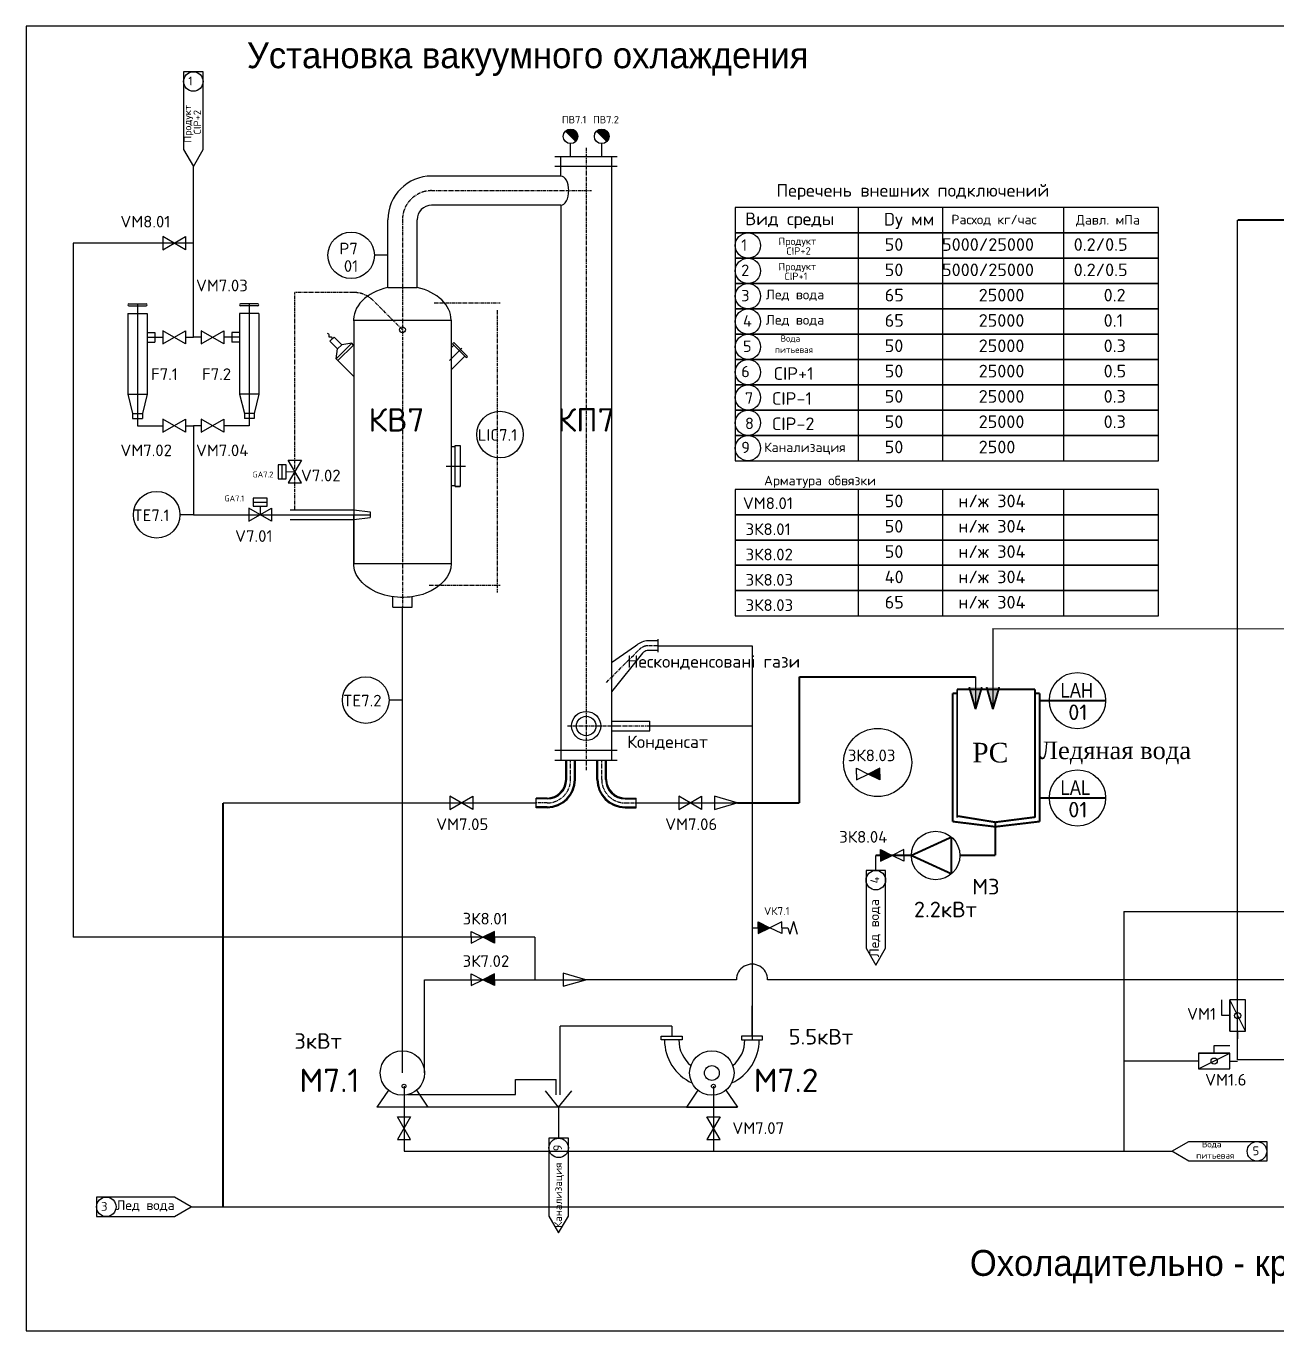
# Model space of a CAD drawing. Extents: x 23129 to 41521, y -8887 to -2186.
# Drawn here: x 23129 to 29552, y -8887 to -2186 of the extents above; entities that cross this region are included whole.
import ezdxf

# ---------------------------------------------------------------- set-up
doc = ezdxf.new("R2010")
doc.units = 0
doc.header["$LTSCALE"] = 15
doc.linetypes.add('CENTER', pattern=[2, 1.25, -0.25, 0.25, -0.25])
doc.linetypes.add('DASHED', pattern=[0.75, 0.5, -0.25])
doc.layers.get('0').update_dxf_attribs({"linetype": 'CONTINUOUS'})
for name, color, linetype in [('4Водопр вода', 100, 'CONTINUOUS'), ('6CIP', 1, 'CONTINUOUS'), ('Лед вода', 4, 'ByBlock'), ('Обладнання', 7, 'CONTINUOUS'), ('ОБОРУДОВАНИЕ', 7, 'CONTINUOUS'), ('оси', 1, 'CENTER')]:
    doc.layers.add(name, color=color, linetype=linetype)
for name, color, linetype, lineweight in [('CIP', 1, 'CONTINUOUS', 30), ('CIP +', 5, 'CONTINUOUS', 30), ('Продукт', 6, 'CONTINUOUS', 30)]:
    doc.layers.add(name, color=color, linetype=linetype, lineweight=lineweight)
doc.styles.get("Standard").update_dxf_attribs({"font": 'ROMANS.SHX'})
doc.styles.add('Схема', font='arial.ttf')

# ---------------------------------------------------------------- blocks, each defined once
blk = doc.blocks.new('Клапан бабочка ручной CC')
at = {"layer": 'ОБОРУДОВАНИЕ'}
for p, q in [((3, 1), (3, 2)), ((3, 2), (5, 2)), ((1, 0), (0, 0)), ((1, 1), (1, -1)), ((1, -1), (5, 1)), ((5, -1), (5, 1)), ((5, 0), (6, 0)), ((1, -1), (5, -1))]:
    blk.add_line(p, q, dxfattribs=at)
blk.add_lwpolyline([(1, 1), (5, 1), (5, 1), (1, 1)], close=True, dxfattribs=at)
blk.add_circle((3, 0), 0.4, dxfattribs=at)
at = {"layer": 'ОБОРУДОВАНИЕ', "style": 'Схема', "flags": 1}
for tag, p in [('ИНДЕКС_001', (-4.28, 3.78)), ('ХАРАКТЕРИСТИКА_001', (-0.83, -4.53))]:
    blk.add_attdef(tag, p, '', height=2.5, dxfattribs=at)

msp = doc.modelspace()

# ---------------------------------------------------------------- hatches: boundary and pattern name
at = {"linetype": 'Continuous'}
for points in [[(25962.5, -2752.5, -0.198912), (25951.5, -2779), (25898.5, -2726, -0.668179)], [(26122.5, -2752.5, -0.198912), (26111.5, -2779), (26058.5, -2726, -0.668179)]]:
    msp.add_hatch(color=256, dxfattribs=at).paths.add_polyline_path(points)
at = {"linetype": 'DASHED', "ltscale": 100000}
h = msp.add_hatch(color=5, dxfattribs=at)
h.paths.add_polyline_path([(28037.3, -5581), (28004.6, -5581), (28004.6, -5694.2)])
h.paths.add_polyline_path([(28004.6, -5694.2), (28004.6, -5581), (27971.9, -5581)])
h = msp.add_hatch(color=5, dxfattribs=at)
h.paths.add_polyline_path([(28126.5, -5581), (28093.8, -5581), (28093.8, -5694.2)])
h.paths.add_polyline_path([(28093.8, -5694.2), (28093.8, -5581), (28061.2, -5581)])
for points in [[(27513.2, -6057.4), (27513.2, -6027.4), (27513.2, -5997.4), (27453.2, -6027.4)], [(27516.1, -6475.7), (27516.1, -6445.7), (27516.1, -6415.7), (27576.1, -6445.7)], [(26889.1, -6787.2), (26889.1, -6817.2), (26889.1, -6847.2), (26949.1, -6817.2)], [(25535.1, -6896.1), (25535.1, -6866.1), (25535.1, -6836.1), (25475.1, -6866.1)], [(25535.1, -7113.6), (25535.1, -7083.6), (25535.1, -7053.6), (25475.1, -7083.6)]]:
    msp.add_hatch(color=256).paths.add_polyline_path(points)

# ---------------------------------------------------------------- linework, layer by layer
at = {"linetype": 'Continuous'}
for p, q in [((25951.5, -2779), (25898.5, -2726)), ((26111.5, -2779), (26058.5, -2726)), ((25925, -2822.2), (25925, -2790)), ((26085, -2822.2), (26085, -2790)), ((27393.2, -6027.4), (27393.2, -6027.4)), ((27513.2, -6027.4), (27513.2, -6027.4)), ((27516.1, -6445.7), (27516.1, -6445.7)), ((27636.1, -6445.7), (27636.1, -6445.7)), ((27009.1, -6757.2), (27009.1, -6757.2)), ((26856.8, -6817.2), (26889.1, -6817.2)), ((26889.1, -6817.2), (26889.1, -6817.2)), ((27009.1, -6817.2), (27009.1, -6817.2)), ((27009.1, -6817.2), (27041.3, -6817.2)), ((25415.1, -6866.1), (25415.1, -6866.1)), ((25535.1, -6866.1), (25535.1, -6866.1)), ((25415.1, -7083.6), (25415.1, -7083.6)), ((25535.1, -7083.6), (25535.1, -7083.6))]:
    msp.add_line(p, q, dxfattribs=at)
for p, q in [((25875, -2956.3), (25875, -2855.7)), ((25925, -2855.7), (25925, -2822.2)), ((26085, -2855.7), (26085, -2822.2)), ((27403.4, -3248.5), (27403.4, -3118.5)), ((27836.6, -3248.5), (27836.6, -3118.5)), ((28457.4, -3248.5), (28457.4, -3118.5)), ((28944.2, -3248.5), (28944.2, -3118.5)), ((23830.9, -3334.7), (23947.8, -3267.2)), ((23947.8, -3334.7), (23830.9, -3267.2)), ((23830.9, -3267.2), (23830.9, -3334.7)), ((23947.8, -3267.2), (23947.8, -3334.7)), ((27403.4, -3378.5), (27403.4, -3248.5)), ((27836.6, -3378.5), (27836.6, -3248.5)), ((28457.4, -3378.5), (28457.4, -3248.5)), ((28944.2, -3378.5), (28944.2, -3248.5)), ((24986.6, -3363.5), (24917.8, -3363.5)), ((27403.4, -3508.5), (27403.4, -3378.5)), ((27836.6, -3508.5), (27836.6, -3378.5)), ((28457.4, -3508.5), (28457.4, -3378.5)), ((28944.2, -3508.5), (28944.2, -3378.5)), ((27403.4, -3638.5), (27403.4, -3508.5)), ((27836.6, -3638.5), (27836.6, -3508.5)), ((28457.4, -3638.5), (28457.4, -3508.5)), ((28944.2, -3638.5), (28944.2, -3508.5)), ((23655.9, -3612.6), (23745.9, -3612.6)), ((23700.9, -3612.6), (23700.9, -4201.6)), ((24319.7, -3612.6), (24229.7, -3612.6)), ((24274.7, -3612.6), (24274.7, -4201.6)), ((23650.9, -3662.6), (23650.9, -4076.6)), ((23650.9, -3662.6), (23750.9, -3662.6)), ((23655.9, -3622.6), (23745.9, -3622.6)), ((23750.9, -3662.6), (23750.9, -4076.6)), ((24224.7, -3662.6), (24224.7, -4076.6)), ((24324.7, -3662.6), (24224.7, -3662.6)), ((24319.7, -3622.6), (24229.7, -3622.6)), ((24324.7, -3662.6), (24324.7, -4076.6)), ((27403.4, -3768.5), (27403.4, -3638.5)), ((27836.6, -3768.5), (27836.6, -3638.5)), ((28457.4, -3768.5), (28457.4, -3638.5)), ((28944.2, -3768.5), (28944.2, -3638.5)), ((23830.9, -3818.3), (23947.8, -3750.8)), ((23947.8, -3818.3), (23830.9, -3750.8)), ((23830.9, -3750.8), (23830.9, -3818.3)), ((23947.8, -3750.8), (23947.8, -3818.3)), ((24144.7, -3818.3), (24027.8, -3750.8)), ((24027.8, -3818.3), (24144.7, -3750.8)), ((24027.8, -3750.8), (24027.8, -3818.3)), ((24144.7, -3750.8), (24144.7, -3818.3)), ((23750.9, -3759.6), (23790.9, -3759.6)), ((23750.9, -3784.6), (23790.9, -3784.6)), ((23750.9, -3809.6), (23790.9, -3809.6)), ((23790.9, -3759.6), (23790.9, -3809.6)), ((24184.7, -3759.6), (24184.7, -3809.6)), ((24224.7, -3759.6), (24184.7, -3759.6)), ((24224.7, -3784.6), (24184.7, -3784.6)), ((24224.7, -3809.6), (24184.7, -3809.6)), ((27403.4, -3898.5), (27403.4, -3768.5)), ((27836.6, -3898.5), (27836.6, -3768.5)), ((28457.4, -3898.5), (28457.4, -3768.5)), ((28944.2, -3898.5), (28944.2, -3768.5)), ((27403.4, -4028.5), (27403.4, -3898.5)), ((27836.6, -4028.5), (27836.6, -3898.5)), ((28457.4, -4028.5), (28457.4, -3898.5)), ((28944.2, -4028.5), (28944.2, -3898.5)), ((23650.9, -4076.6), (23750.9, -4076.6)), ((23650.9, -4076.6), (23675.9, -4176.6)), ((23750.9, -4076.6), (23725.9, -4176.6)), ((24324.7, -4076.6), (24224.7, -4076.6)), ((24224.7, -4076.6), (24249.7, -4176.6)), ((24324.7, -4076.6), (24299.7, -4176.6)), ((27403.4, -4158.5), (27403.4, -4028.5)), ((27836.6, -4158.5), (27836.6, -4028.5)), ((28457.4, -4158.5), (28457.4, -4028.5)), ((28944.2, -4158.5), (28944.2, -4028.5)), ((23675.9, -4176.6), (23675.9, -4201.6)), ((23675.9, -4176.6), (23725.9, -4176.6)), ((23675.9, -4201.6), (23725.9, -4201.6)), ((23725.9, -4176.6), (23725.9, -4201.6)), ((23830.9, -4272.3), (23947.8, -4204.8)), ((23947.8, -4272.3), (23830.9, -4204.8)), ((23830.9, -4204.8), (23830.9, -4272.3)), ((23947.8, -4204.8), (23947.8, -4272.3)), ((24144.7, -4272.3), (24027.8, -4204.8)), ((24027.8, -4272.3), (24144.7, -4204.8)), ((24027.8, -4204.8), (24027.8, -4272.3)), ((24144.7, -4204.8), (24144.7, -4272.3)), ((24249.7, -4176.6), (24249.7, -4201.6)), ((24299.7, -4176.6), (24249.7, -4176.6)), ((24299.7, -4201.6), (24249.7, -4201.6)), ((24299.7, -4176.6), (24299.7, -4201.6)), ((27403.4, -4288.5), (27403.4, -4158.5)), ((27836.6, -4288.5), (27836.6, -4158.5)), ((28457.4, -4288.5), (28457.4, -4158.5)), ((28944.2, -4288.5), (28944.2, -4158.5)), ((27403.4, -4418.5), (27403.4, -4288.5)), ((27836.6, -4418.5), (27836.6, -4288.5)), ((28457.4, -4418.5), (28457.4, -4288.5)), ((28944.2, -4418.5), (28944.2, -4288.5)), ((24542.4, -4415.6), (24474.9, -4532.5)), ((24542.4, -4532.5), (24474.9, -4415.6)), ((24474.9, -4415.6), (24542.4, -4415.6)), ((24443.7, -4510.9), (24443.7, -4438.7)), ((24464, -4474.8), (24508.7, -4474)), ((24508.7, -4474), (24508.7, -4474)), ((24474.9, -4532.5), (24542.4, -4532.5)), ((27403.4, -4695.6), (27403.4, -4565.6)), ((27836.6, -4695.6), (27836.6, -4565.6)), ((28457.4, -4695.6), (28457.4, -4565.6)), ((28944.2, -4695.6), (28944.2, -4565.6)), ((24389.5, -4729.5), (24272.6, -4662)), ((24272.6, -4729.5), (24389.5, -4662)), ((24272.6, -4662), (24272.6, -4729.5)), ((24294.2, -4630.8), (24366.4, -4630.8)), ((24330.3, -4651.1), (24331.1, -4695.7)), ((24389.5, -4662), (24389.5, -4729.5)), ((24485.4, -4670.7), (24811.6, -4670.7)), ((24697.3, -4670.7), (24811.6, -4670.7)), ((24811.6, -4670.7), (24895.4, -4680.7)), ((24895.4, -4680.7), (24895.4, -4710.7)), ((23987.8, -4695.7), (23919, -4695.7)), ((24331.1, -4695.7), (24331.1, -4695.7)), ((24485.4, -4720.7), (24811.6, -4720.7)), ((24697.3, -4720.7), (24811.6, -4720.7)), ((24811.6, -4945.7), (24811.6, -4695.7)), ((24811.6, -4720.7), (24895.4, -4710.7)), ((27403.4, -4825.6), (27403.4, -4695.6)), ((27836.6, -4825.6), (27836.6, -4695.6)), ((28457.4, -4825.6), (28457.4, -4695.6)), ((28944.2, -4825.6), (28944.2, -4695.6)), ((27403.4, -4955.6), (27403.4, -4825.6)), ((27836.6, -4955.6), (27836.6, -4825.6)), ((28457.4, -4955.6), (28457.4, -4825.6)), ((28944.2, -4955.6), (28944.2, -4825.6)), ((27403.4, -5085.6), (27403.4, -4955.6)), ((27836.6, -5085.6), (27836.6, -4955.6)), ((28457.4, -5085.6), (28457.4, -4955.6)), ((28944.2, -5085.6), (28944.2, -4955.6)), ((27403.4, -5215.6), (27403.4, -5085.6)), ((27836.6, -5215.6), (27836.6, -5085.6)), ((28457.4, -5215.6), (28457.4, -5085.6)), ((28944.2, -5215.6), (28944.2, -5085.6)), ((26373.7, -5334.8), (26373.7, -5402.3)), ((26373.7, -5368.6), (26856.8, -5368.6)), ((26856.8, -5368.6), (26856.8, -7393.3)), ((25061.6, -5648), (24992.8, -5648)), ((26135, -5755.7), (26331.6, -5755.7)), ((26331.6, -5805.7), (26331.6, -5755.7)), ((26135, -5805.7), (26331.6, -5805.7)), ((26331.6, -5780.7), (26856.8, -5780.7)), ((27393.2, -6027.4), (27393.2, -5997.4)), ((27393.2, -5997.4), (27453.2, -6027.4)), ((27393.2, -6027.4), (27393.2, -6057.4)), ((27393.2, -6057.4), (27453.2, -6027.4)), ((27513.2, -5997.4), (27453.2, -6027.4)), ((27513.2, -6057.4), (27453.2, -6027.4)), ((27513.2, -6027.4), (27513.2, -5997.4)), ((27513.2, -6027.4), (27513.2, -6057.4)), ((25422.3, -6209.5), (25305.4, -6142)), ((25305.4, -6209.5), (25422.3, -6142)), ((25305.4, -6142), (25305.4, -6209.5)), ((25422.3, -6142), (25422.3, -6209.5)), ((25748.7, -6200.7), (25748.7, -6150.7)), ((26261.3, -6200.7), (26261.3, -6150.7)), ((26598.2, -6209.5), (26481.3, -6142)), ((26481.3, -6209.5), (26598.2, -6142)), ((26481.3, -6142), (26481.3, -6209.5)), ((26598.2, -6142), (26598.2, -6209.5)), ((26781.1, -6175.7), (26664.6, -6142)), ((26664.6, -6142), (26664.6, -6209.5)), ((25363.9, -6175.7), (25363.9, -6175.7)), ((25690.6, -6175.7), (25690.6, -6175.7)), ((26539.7, -6175.7), (26539.7, -6175.7)), ((26664.6, -6209.5), (26781.1, -6175.7)), ((26723, -6175.7), (26723, -6175.7)), ((27516.1, -6445.7), (27516.1, -6415.7)), ((27516.1, -6415.7), (27576.1, -6445.7)), ((27636.1, -6415.7), (27576.1, -6445.7)), ((27636.1, -6445.7), (27636.1, -6415.7)), ((27516.1, -6445.7), (27516.1, -6475.7)), ((27516.1, -6475.7), (27576.1, -6445.7)), ((27636.1, -6475.7), (27576.1, -6445.7)), ((27636.1, -6445.7), (27636.1, -6475.7)), ((26889.1, -6817.2), (26889.1, -6787.2)), ((26889.1, -6787.2), (26949.1, -6817.2)), ((26889.1, -6817.2), (26889.1, -6847.2)), ((26889.1, -6847.2), (26949.1, -6817.2)), ((27009.1, -6787.2), (26949.1, -6817.2)), ((27009.1, -6847.2), (26949.1, -6817.2)), ((27009.1, -6817.2), (27009.1, -6787.2)), ((27009.1, -6817.2), (27009.1, -6847.2)), ((27041.3, -6817.2), (27050.8, -6849.3)), ((27069.9, -6785), (27050.8, -6849.3)), ((27069.9, -6785), (27089.1, -6849.3)), ((25415.1, -6866.1), (25415.1, -6836.1)), ((25415.1, -6836.1), (25475.1, -6866.1)), ((25415.1, -6866.1), (25415.1, -6896.1)), ((25415.1, -6896.1), (25475.1, -6866.1)), ((25535.1, -6836.1), (25475.1, -6866.1)), ((25535.1, -6896.1), (25475.1, -6866.1)), ((25535.1, -6866.1), (25535.1, -6836.1)), ((25535.1, -6866.1), (25535.1, -6896.1)), ((25415.1, -7083.6), (25415.1, -7053.6)), ((25415.1, -7053.6), (25475.1, -7083.6)), ((25415.1, -7083.6), (25415.1, -7113.6)), ((25415.1, -7113.6), (25475.1, -7083.6)), ((25535.1, -7053.6), (25475.1, -7083.6)), ((25535.1, -7113.6), (25475.1, -7083.6)), ((25535.1, -7083.6), (25535.1, -7053.6)), ((25535.1, -7083.6), (25535.1, -7113.6)), ((26003.5, -7083.6), (25887, -7049.8)), ((25887, -7049.8), (25887, -7117.3)), ((25887, -7117.3), (26003.5, -7083.6)), ((25945.5, -7083.6), (25945.5, -7083.6)), ((26856.8, -7373.6), (26856.8, -7217.7)), ((26444.2, -7323), (25870.9, -7323)), ((25870.9, -7674.5), (25870.9, -7323)), ((26444.2, -7323), (26444.2, -7373.6)), ((26820, -7393.3), (26893.6, -7393.3)), ((26820, -7393.3), (26893.6, -7393.3)), ((25641.4, -7673.5), (25641.4, -7597.1)), ((25641.4, -7597.1), (25850.9, -7597.1)), ((25850.9, -7674.5), (25850.9, -7597.1)), ((24989.4, -7651.2), (24930.7, -7737.9)), ((25089.3, -7673.5), (25641.4, -7673.5)), ((25133.8, -7651.2), (25192.6, -7737.9)), ((25863.8, -7737.9), (25796, -7654.8)), ((25863.8, -7737.9), (25931.5, -7654.8)), ((26781.5, -7737.9), (24930.7, -7737.9)), ((25863.8, -7737.9), (25863.8, -7897.7))]:
    msp.add_line(p, q)
at = {"color": 6, "linetype": 'Continuous', "lineweight": 30}
for p, q in [((26776.8, -7083.9), (26003.5, -7083.6)), ((30534.4, -7085.6), (26936.8, -7084))]:
    msp.add_line(p, q, dxfattribs=at)
at = {"color": 7}
for p, q in [((26481, -7393.3), (26407.4, -7393.3)), ((26578.3, -7651.2), (26519.5, -7737.9)), ((26722.7, -7651.2), (26781.5, -7737.9)), ((26519.5, -7737.9), (26781.5, -7737.9)), ((25103.5, -7904.1), (25036, -7787.2)), ((25103.5, -7787.2), (25036, -7904.1)), ((25036, -7787.2), (25103.5, -7787.2)), ((26692.4, -7904.1), (26624.9, -7787.2)), ((26692.4, -7787.2), (26624.9, -7904.1)), ((26624.9, -7787.2), (26692.4, -7787.2)), ((25036, -7904.1), (25103.5, -7904.1)), ((26624.9, -7904.1), (26692.4, -7904.1))]:
    msp.add_line(p, q, dxfattribs=at)
for points in [[(23128.9, -8887.5), (41521.3, -8887.5), (41521.3, -2186.2), (23128.9, -2186.2)], [(23937.8, -2820.6), (23987.8, -2907.2), (24037.8, -2820.6), (24037.8, -2420.6), (23937.8, -2420.6)], [(24464, -4510.9), (24464, -4438.7), (24423.4, -4438.7), (24423.4, -4510.9)], [(24294.2, -4651.1), (24366.4, -4651.1), (24366.4, -4610.5), (24294.2, -4610.5)], [(27442.6, -6922.5), (27492.6, -7009.1), (27542.6, -6922.5), (27542.6, -6522.5), (27442.6, -6522.5)], [(26390.8, -7373.6), (26497.5, -7373.6), (26497.5, -7393.3), (26390.8, -7393.3)], [(26910.2, -7373.6), (26803.5, -7373.6), (26803.5, -7393.3), (26910.2, -7393.3)], [(25813.8, -8297.7), (25863.8, -8384.3), (25913.8, -8297.7), (25913.8, -7897.7), (25813.8, -7897.7)], [(29099.7, -8015.1), (29013.1, -7965.1), (29099.7, -7915.1), (29499.7, -7915.1), (29499.7, -8015.1)], [(23890.7, -8300.4), (23977.3, -8250.4), (23890.7, -8200.4), (23490.7, -8200.4), (23490.7, -8300.4)]]:
    msp.add_lwpolyline(points, close=True)
for points in [[(28944.2, -3118.5), (26770.8, -3118.5), (26770.8, -3248.5), (28944.2, -3248.5)], [(28944.2, -3248.5), (26770.8, -3248.5), (26770.8, -3378.5), (28944.2, -3378.5)], [(28944.2, -3378.5), (26770.8, -3378.5), (26770.8, -3508.5), (28944.2, -3508.5)], [(28944.2, -3508.5), (26770.8, -3508.5), (26770.8, -3638.5), (28944.2, -3638.5)], [(28944.2, -3638.5), (26770.8, -3638.5), (26770.8, -3768.5), (28944.2, -3768.5)], [(28944.2, -3768.5), (26770.8, -3768.5), (26770.8, -3898.5), (28944.2, -3898.5)], [(28944.2, -3898.5), (26770.8, -3898.5), (26770.8, -4028.5), (28944.2, -4028.5)], [(28944.2, -4028.5), (26770.8, -4028.5), (26770.8, -4158.5), (28944.2, -4158.5)], [(28944.2, -4158.5), (26770.8, -4158.5), (26770.8, -4288.5), (28944.2, -4288.5)], [(28944.2, -4288.5), (26770.8, -4288.5), (26770.8, -4418.5), (28944.2, -4418.5)], [(28944.2, -4565.6), (26770.8, -4565.6), (26770.8, -4695.6), (28944.2, -4695.6)], [(28944.2, -4695.6), (26770.8, -4695.6), (26770.8, -4825.6), (28944.2, -4825.6)], [(28944.2, -4825.6), (26770.8, -4825.6), (26770.8, -4955.6), (28944.2, -4955.6)], [(28944.2, -4955.6), (26770.8, -4955.6), (26770.8, -5085.6), (28944.2, -5085.6)], [(28944.2, -5085.6), (26770.8, -5085.6), (26770.8, -5215.6), (28944.2, -5215.6)]]:
    msp.add_lwpolyline(points)
at = {"const_width": 10}
for points in [[(27887.1, -5613.7), (27887.1, -6271.4)], [(27910.3, -5613.7), (27887.1, -5613.7)], [(27910.3, -5592.3), (27910.3, -6251.5)], [(27910.3, -5592.3), (28310.1, -5592.3)], [(28310.1, -5592.3), (28310.1, -6251.5)], [(28333.3, -5613.7), (28310.1, -5613.7)], [(28333.3, -5613.7), (28333.3, -6271.4)], [(27887.1, -6271.4), (28106.3, -6298.3)], [(27910.3, -6243), (28106.3, -6274.9)], [(28310.1, -6248.8), (28106.3, -6274.9)], [(28333.3, -6271.4), (28106.3, -6298.3)], [(27880.8, -6351.5), (27674.9, -6445.7)], [(27880.8, -6540), (27880.8, -6351.5)], [(27674.9, -6445.7), (27880.8, -6540)]]:
    msp.add_lwpolyline(points, dxfattribs=at)
at = {"color": 5, "linetype": 'Continuous', "const_width": 10}
for points in [[(27971.9, -5581), (28004.6, -5694.2)], [(28004.6, -5694.2), (28037.3, -5581)], [(28061.2, -5581), (28093.8, -5694.2)], [(28093.8, -5694.2), (28126.5, -5581)]]:
    msp.add_lwpolyline(points, dxfattribs=at)
at = {"color": 0, "const_width": 10}
for points in [[(28672.6, -5650.2), (28333.3, -5650.1)], [(28672.6, -6150.1), (28333.3, -6150.1)]]:
    msp.add_lwpolyline(points, dxfattribs=at)
at = {"color": 5, "const_width": 10}
for points in [[(27100.1, -6175.7), (26781.1, -6175.7)], [(28106.3, -6274.9), (28106.3, -6445.7)]]:
    msp.add_lwpolyline(points, dxfattribs=at)
at = {"color": 5, "linetype": 'DASHED', "ltscale": 100000, "const_width": 10}
for points in [[(27674.9, -6445.7), (27492.6, -6445.7)], [(28106.3, -6445.7), (27924, -6445.7)]]:
    msp.add_lwpolyline(points, dxfattribs=at)
for centre, radius in [((23987.8, -2470.6), 50), ((25925, -2752.5), 37.5), ((26085, -2752.5), 37.5), ((26835.8, -3313.5), 65), ((26835.8, -3443.5), 65), ((26835.8, -3573.5), 65), ((26835.8, -3703.5), 65), ((25061.6, -3745.7), 15), ((26835.8, -3833.5), 65), ((26835.8, -3963.5), 65), ((26835.8, -4093.5), 65), ((26835.8, -4223.5), 65), ((26835.8, -4353.5), 65), ((26005, -5780.7), 75), ((26005, -5780.7), 50), ((27799.5, -6445.7), 124.5), ((27492.6, -6572.5), 50), ((25061.6, -7562.9), 114.1), ((25863.8, -7947.7), 50), ((29449.7, -7965.1), 50), ((23540.7, -8250.4), 50)]:
    msp.add_circle(centre, radius)
at = {"color": 7}
for centre, radius in [((24798.2, -3363.5), 119.6), ((25562.7, -4284.1), 119.6), ((23799.4, -4695.7), 119.6), ((24873.2, -5648), 119.6), ((26650.5, -7562.9), 114.1), ((26650.5, -7562.9), 38.1), ((25069.7, -7630.5), 10), ((26658.6, -7630.5), 10)]:
    msp.add_circle(centre, radius, dxfattribs=at)
at = {"color": 0}
for centre in [(28528.2, -5650.2), (28528.2, -6150.1)]:
    msp.add_circle(centre, 144.4, dxfattribs=at)
for centre, radius, start, end in [((23655.9, -3617.6), 5, 90, 270), ((23745.9, -3617.6), 5, 270, 90), ((24229.7, -3617.6), 5, 90, 270), ((24319.7, -3617.6), 5, 270, 90), ((26650.5, -7393.3), 243.1, 294.78664, 0)]:
    msp.add_arc(centre, radius, start, end)
at = {"color": 7}
for radius, start, end in [(243.1, 180, 245.21336), (169.5, 180, 230.6842), (169.5, 309.3158, 0)]:
    msp.add_arc((26650.5, -7393.3), radius, start, end, dxfattribs=at)
for start_param, end_param in [(5.015381, 6.353867), (3.141593, 4.40678)]:
    msp.add_ellipse((25061.3, -3695.7), major_axis=(-250.3, 0), ratio=0.699127, start_param=start_param, end_param=end_param)
at = {"extrusion": (0, 0, -1)}
msp.add_ellipse((25061.3, -4945.7), major_axis=(-250.3, 0), ratio=0.699127, start_param=3.141593, end_param=6.353867, dxfattribs=at)
at = {"layer": '6CIP'}
msp.add_line((29350.2, -7495.8), (29350.2, -3182.8), dxfattribs=at)
at = {"layer": 'CIP'}
msp.add_line((30371.3, -7495.8), (29350.2, -7495.8), dxfattribs=at)
at = {"layer": 'CIP', "color": 1, "const_width": 10}
msp.add_lwpolyline([(34109.7, -3182.8), (29350.2, -3182.8)], dxfattribs=at)
at = {"layer": 'CIP +', "lineweight": 40}
for p, q in [((27100.1, -6175.7), (27100.1, -5528.7)), ((27100.1, -5528.7), (28004.6, -5528.7))]:
    msp.add_line(p, q, dxfattribs=at)
at = {"layer": 'CIP +'}
msp.add_line((28004.6, -5528.7), (28004.6, -5694.2), dxfattribs=at)
msp.add_circle((27501.8, -5968.2), 174.9, dxfattribs=at)
at = {"layer": 'Лед вода'}
for p, q in [((28093.8, -5280.4), (37870.6, -5290.6)), ((28093.8, -5280.4), (28093.8, -5694.2)), ((24140.4, -6175.7), (25748.7, -6175.7)), ((26261.3, -6175.7), (26781.1, -6175.7)), ((27492.6, -6522.5), (27492.6, -6445.7)), ((28766.9, -6733.5), (39051.1, -6733.5)), ((28766.9, -6733.5), (28766.9, -7965.1)), ((29110.2, -7501.9), (28766.9, -7501.9)), ((25069.7, -7630.5), (25069.7, -7965.1)), ((26658.6, -7630.5), (26658.6, -7965.1)), ((25069.7, -7965.1), (29013.1, -7965.1)), ((23977.3, -8250.4), (38064.7, -8250.4))]:
    msp.add_line(p, q, dxfattribs=at)
at = {"layer": 'Лед вода', "color": 5, "linetype": 'DASHED', "ltscale": 100000, "const_width": 10}
msp.add_lwpolyline([(24140.4, -6175.7), (24140.4, -8250.4)], dxfattribs=at)
at = {"layer": 'Обладнання'}
for p, q in [((25845, -2855.7), (26165, -2855.7)), ((26135, -2855.7), (26135, -5955.7)), ((25845, -2905.7), (26165, -2905.7)), ((25875, -2956.3), (25211.6, -2956.3)), ((25875, -3106.3), (25211.6, -3106.3)), ((25875, -3106.3), (25875, -5955.7)), ((24986.6, -3528.7), (24986.6, -3181.3)), ((25136.6, -3528.8), (25136.6, -3181.3)), ((24986.6, -3528.8), (25136.6, -3528.8)), ((24811.6, -3695.7), (25311.6, -3695.7)), ((24811.6, -3695.7), (24811.6, -4945.7)), ((25311.6, -3695.7), (25311.6, -4945.7)), ((24689.3, -3804.5), (24710.5, -3783.3)), ((24728.7, -3843.8), (24689.3, -3804.5)), ((24749.9, -3822.6), (24710.5, -3783.3)), ((24801.2, -3815.2), (24721.2, -3895.2)), ((24801.2, -3815.2), (24749.9, -3822.6)), ((24810.5, -3824.5), (24801.2, -3815.2)), ((24721.2, -3895.2), (24728.7, -3843.8)), ((24749.9, -3822.6), (24728.7, -3843.8)), ((24810.5, -3824.5), (24730.5, -3904.5)), ((24811.6, -3825.6), (24810.5, -3824.5)), ((25303.1, -3904.1), (25366.3, -3840.9)), ((25311.6, -3839), (25325.7, -3825)), ((25311.6, -3952.2), (25382.3, -3881.5)), ((24730.5, -3904.5), (24721.2, -3895.2)), ((24811.6, -3985.6), (24730.5, -3904.5)), ((25311.6, -4345.7), (25333.2, -4345.7)), ((25333.2, -4340.7), (25358.2, -4340.7)), ((25311.6, -4365.7), (25311.6, -4525.7)), ((25286.2, -4445.7), (25385.6, -4445.7)), ((25311.6, -4545.7), (25333.2, -4545.7)), ((25333.2, -4550.7), (25358.2, -4550.7)), ((24811.6, -4945.7), (25311.6, -4945.7)), ((25011.6, -5170.7), (25011.6, -5117.2)), ((25111.6, -5170.7), (25111.6, -5117.2)), ((25011.6, -5170.7), (25111.6, -5170.7)), ((26373.7, -5343.6), (26314.5, -5343.6)), ((26258.7, -5371.6), (26135, -5455.7)), ((26294.1, -5407), (26135, -5605.7)), ((26373.7, -5393.6), (26318.9, -5393.6)), ((25845, -5905.7), (26165, -5905.7)), ((25845, -5955.7), (26165, -5955.7)), ((25900, -6055.7), (25900, -5955.7)), ((25905, -6055.7), (25905, -5955.7)), ((25945, -6055.7), (25945, -5955.7)), ((25950, -6055.7), (25950, -5955.7)), ((26060, -6055.7), (26060, -5955.7)), ((26065, -6055.7), (26065, -5955.7)), ((26105, -6055.7), (26105, -5955.7)), ((26110, -6055.7), (26110, -5955.7)), ((25805, -6150.7), (25748.7, -6150.7)), ((25805, -6155.7), (25748.7, -6155.7)), ((26205, -6150.7), (26261.3, -6150.7)), ((26205, -6155.7), (26261.3, -6155.7)), ((25805, -6195.7), (25748.7, -6195.7)), ((25805, -6200.7), (25748.7, -6200.7)), ((26205, -6195.7), (26261.3, -6195.7)), ((26205, -6200.7), (26261.3, -6200.7))]:
    msp.add_line(p, q, dxfattribs=at)
for points in [[(25389.7, -3889), (25396, -3882.7), (25325.2, -3812), (25319, -3818.2)], [(25333.2, -4340.7), (25358.2, -4340.7), (25358.2, -4550.7), (25333.2, -4550.7)]]:
    msp.add_lwpolyline(points, close=True, dxfattribs=at)
for centre, radius, start, end in [((25211.6, -3181.3), 225, 90, 180), ((25211.6, -3181.3), 75, 90, 180), ((26329.3, -5442.5), 100, 98.48836, 134.7628), ((26329.3, -5442.5), 50, 102.01539, 134.7628), ((25805, -6055.7), 95, 270, 0), ((25805, -6055.7), 100, 270, 0), ((25805, -6055.7), 145, 270, 0), ((25805, -6055.7), 140, 270, 0), ((26205, -6055.7), 145, 180, 270), ((26205, -6055.7), 140, 180, 270), ((26205, -6055.7), 100, 180, 270), ((26205, -6055.7), 95, 180, 270)]:
    msp.add_arc(centre, radius, start, end, dxfattribs=at)
msp.add_ellipse((25875, -3031.3), major_axis=(0, 75), ratio=0.536987, start_param=3.141593, end_param=6.283185, dxfattribs=at)
at = {"layer": 'Обладнання', "start_tangent": (0.707107, 0.707107), "end_tangent": (-0.207117, 0.978316)}
msp.add_spline([(24699.9, -3793.9), (24700, -3784.7), (24686, -3783.7), (24683.6, -3768.6), (24677.4, -3765.2)], degree=3, dxfattribs=at)
at = {"layer": 'оси', "color": 7}
for p, q in [((26005, -2811.5), (26005, -6008.2)), ((25211.6, -3031.3), (26032.2, -3031.3)), ((25061.6, -3181.3), (25061.6, -5170.7)), ((24811.6, -3554.3), (24508.7, -3554.3)), ((24508.7, -4670.7), (24508.7, -3554.3)), ((25061.6, -3745.7), (24911.6, -3595.7)), ((25224.1, -3608.2), (25562.7, -3608.2)), ((25548.5, -3644.8), (25548.5, -5094.8)), ((25199.1, -5058.2), (25562.7, -5058.2))]:
    msp.add_line(p, q, dxfattribs=at)
at = {"layer": 'оси'}
for p, q in [((26108.7, -5557), (26276.4, -5389.3)), ((26373.7, -5368.6), (26316.5, -5368.6)), ((25908.7, -5780.7), (26183.1, -5780.7)), ((26135, -5780.7), (26331.6, -5780.7)), ((25925, -6055.7), (25925, -5955.7)), ((26085, -6055.7), (26085, -5955.7)), ((25805, -6175.7), (25748.7, -6175.7)), ((26205, -6175.7), (26261.3, -6175.7))]:
    msp.add_line(p, q, dxfattribs=at)
at = {"layer": 'оси', "color": 7}
for centre, radius, start, end in [((25211.6, -3181.3), 150, 90, 180), ((24811.6, -3695.7), 141.4, 45, 90)]:
    msp.add_arc(centre, radius, start, end, dxfattribs=at)
at = {"layer": 'оси'}
for centre, radius, start, end in [((26329.3, -5442.5), 75, 99.80452, 134.7628), ((26329.3, -5442.5), 75, 99.80452, 134.7628), ((25805, -6055.7), 120, 270, 0), ((26205, -6055.7), 120, 180, 270)]:
    msp.add_arc(centre, radius, start, end, dxfattribs=at)
at = {"layer": 'Продукт'}
for p, q in [((23987.8, -3784.6), (23987.8, -2907.2)), ((23987.8, -3301), (23370.5, -3301)), ((23370.5, -3301), (23370.5, -6866.1)), ((23790.9, -3784.6), (23830.9, -3784.6)), ((23947.8, -3784.6), (23987.8, -3784.6)), ((24027.8, -3784.6), (23987.8, -3784.6)), ((24184.7, -3784.6), (24144.7, -3784.6)), ((23700.9, -4201.6), (23700.9, -4238.5)), ((24274.7, -4201.6), (24274.7, -4238.5)), ((23700.9, -4238.5), (23830.9, -4238.5)), ((23947.8, -4238.5), (23987.8, -4238.5)), ((24027.8, -4238.5), (23987.8, -4238.5)), ((23987.8, -4238.5), (23987.8, -4695.7)), ((24274.7, -4238.5), (24144.7, -4238.5)), ((25061.6, -7562.9), (25061.6, -5170.7)), ((25741.1, -6866.1), (23370.5, -6866.1)), ((25741.1, -6866.1), (25741.1, -7083.6)), ((25175.7, -7083.6), (26003.5, -7083.6))]:
    msp.add_line(p, q, dxfattribs=at)
at = {"layer": 'Продукт', "color": 6, "linetype": 'ByBlock'}
msp.add_line((23987.8, -4695.7), (24895.4, -4695.7), dxfattribs=at)
at = {"layer": 'Продукт', "color": 6}
msp.add_line((25175.7, -7562.9), (25175.7, -7083.6), dxfattribs=at)
at = {"layer": 'Продукт'}
msp.add_arc((26856.8, -7084), 80, 359.97392, 180, dxfattribs=at)

# ---------------------------------------------------------------- block references
at = {"xscale": 40, "yscale": 40, "zscale": 40, "rotation": 90}
msp.add_blockref('Клапан бабочка ручной CC', (29350.2, -7387.9), dxfattribs=at)
at = {"xscale": 40, "yscale": 40, "zscale": 40}
msp.add_blockref('Клапан бабочка ручной CC', (29110.2, -7501.9), dxfattribs=at)

# ---------------------------------------------------------------- texts
at = {"color": 7}
for s, height, p in [('1', 45, (23961.2, -2490.6)), ('ПВ7.1', 37.5, (25880.4, -2685.7)), ('ПВ7.2', 37.5, (26040.4, -2685.7)), ('1', 58.5, (26801.2, -3339.6)), ('P7', 59.78, (24737.8, -3358.7)), ('01', 59.78, (24760.7, -3448.6)), ('2', 58.5, (26801.2, -3469.6)), ('3', 58.5, (26801.2, -3599.6)), ('4', 58.5, (26810.3, -3729.6)), ('5', 58.5, (26810.3, -3859.6)), ('6', 58.5, (26801.2, -3989.6)), ('7', 58.5, (26820.5, -4125.9)), ('8', 58.5, (26820.5, -4255.9)), ('LIC7.1', 59.78, (25448.3, -4315.9)), ('9', 58.5, (26801.2, -4379.6)), ('TE7.1', 59.78, (23678.5, -4728.6)), ('TE7.2', 59.78, (24756, -5680.3)), ('5', 45, (29427.7, -7985.2)), ('3', 45, (23514, -8270.5))]:
    msp.add_text(s, height=height, dxfattribs=at).set_placement(p)
for s, height, rotation, p in [('Продукт', 37.5, 90.75, (23978.2, -2784.4)), ('CIP+2', 37.5, 90.75, (24027.9, -2742.6)), ('Продукт', 37.5, 0.75, (26992.8, -3311.2)), ('CIP+2', 37.5, 0.75, (27032.7, -3360.9)), ('Продукт', 37.5, 0.75, (26992.8, -3441.2)), ('CIP+1', 37.5, 0.75, (27023.2, -3490.9)), ('4', 45, 90, (27510, -6589.6)), ('9', 45, 90, (25881.2, -7964.9))]:
    msp.add_text(s, height=height, rotation=rotation, dxfattribs=at).set_placement(p)
for s, height, p in [('Перечень внешних подключений', 65, (26982.6, -3062.3)), ('Вид среды', 65, (26821.6, -3208.7)), ('Dу мм', 65, (27533.4, -3210.5)), ('Расход кг/час', 48.75, (27880.4, -3204)), ('Давл. мПа', 48.75, (28520.3, -3205.5)), ('50', 65, (27538.1, -3340.5)), ('5000/25000', 65, (27832.9, -3340.5)), ('0.2/0.5', 65, (28508.8, -3340.5)), ('50', 65, (27538.1, -3470.5)), ('5000/25000', 65, (27832.9, -3470.5)), ('0.2/0.5', 65, (28508.8, -3470.5)), ('Лед вода', 49.36, (26927.6, -3589.6)), ('65', 65, (27538.1, -3600.5)), ('25000', 65, (28020.8, -3600.5)), ('0.2', 65, (28662.5, -3600.5)), ('Лед вода', 49.36, (26927.6, -3719.6)), ('65', 65, (27538.1, -3730.5)), ('25000', 65, (28020.8, -3730.5)), ('0.1', 65, (28662.5, -3730.5)), ('Вода ', 32.5, (27003.4, -3807)), ('50', 65, (27538.1, -3860.5)), ('25000', 65, (28020.8, -3860.5)), ('0.3', 65, (28662.5, -3860.5)), ('питьевая', 32.5, (26974.1, -3864.7)), ('50', 65, (27538.1, -3990.5)), ('25000', 65, (28020.8, -3990.5)), ('0.5', 65, (28662.5, -3990.5)), ('50', 65, (27538.1, -4120.5)), ('25000', 65, (28020.8, -4120.5)), ('0.3', 65, (28662.5, -4120.5)), ('50', 65, (27538.1, -4250.5)), ('25000', 65, (28020.8, -4250.5)), ('0.3', 65, (28662.5, -4250.5)), ('50', 65, (27538.1, -4380.5)), ('2500', 65, (28020.8, -4380.5)), ('50', 65, (27538.1, -4657.6)), ('н/ж 304', 65, (27915.8, -4657.6)), ('50', 65, (27538.1, -4787.6)), ('н/ж 304', 65, (27915.8, -4787.6)), ('50', 65, (27538.1, -4917.6)), ('н/ж 304', 65, (27915.8, -4917.6)), ('40', 65, (27538.1, -5047.6)), ('н/ж 304', 65, (27915.8, -5047.6)), ('65', 65, (27538.1, -5177.6)), ('н/ж 304', 65, (27915.8, -5177.6)), ('Несконденсованi гази', 63.281, (26215.2, -5481.3)), ('Конденсат', 63.28, (26215.2, -5893.5)), ('Вода ', 32.5, (29166.8, -7945.1)), ('питьевая', 32.5, (29137.6, -8002.8)), ('Лед вода', 49.36, (23591.9, -8266.5))]:
    msp.add_text(s, height=height).set_placement(p)
msp.add_text('Лед вода', height=49.36, rotation=90).set_placement((27508.8, -6969.4))
at = {"color": 7, "lineweight": 20, "attachment_point": 1}
for s, insert, char_height, width in [('{\\Ftxt|c204;Установка вакуумного\\Ftxt|c0; \\Ftxt|c204;охлаждения}', (24262.9, -2269.7), 132.812, 2753.184), ('\\A1;{\\Ftxt|c204;Охоладительно - кристализацилнная усьановка ОКУ 5/12 Схема \\Ftxt|c0; \\Ftxt|c204;внешних подключений}', (27975.4, -8472), 132.8125, 7498.161)]:
    msp.add_mtext(s, dxfattribs=dict(at, insert=insert, char_height=char_height, width=width))
for s, insert, char_height, attachment_point in [('VM8.01', (23613, -3160.6), 60, 1), ('VM7.03', (24001.3, -3488.4), 60, 1), ('F7.1', (23769.9, -3943.9), 60, 1), ('F7.2', (24032, -3943.9), 60, 1), ('КВ7', (24886.5, -4148.7), 120, 1), ('КП7', (25857.5, -4148.7), 120, 1), ('VM7.02', (23613, -4335.1), 60, 1), ('VM7.04', (24001.3, -4335.1), 60, 1), ('V7.02', (24540.1, -4464.2), 60, 1), ('VM8.01', (26809.8, -4606.7), 60, 1), ('ЗК8.01', (26823.7, -4740.1), 60, 1), ('V7.01', (24202, -4775.2), 60, 1), ('ЗК8.02', (26823.7, -4870.1), 60, 1), ('ЗК8.03', (26823.7, -5000.1), 60, 1), ('ЗК8.03', (26823.7, -5130.1), 60, 1), ('01', (28480.8, -5670.3), 80, 1), ('ЗК8.03', (27348.7, -5901.8), 60, 1), ('01', (28480.8, -6170.3), 80, 1), ('VM7.05', (25234.8, -6255.2), 60, 1), ('VM7.06', (26410.7, -6255.2), 60, 1), ('ЗК8.04', (27304.4, -6320.1), 60, 1), ('M3', (27987.6, -6565.8), 80, 1), ('2.2кВт', (27688.1, -6683), 80, 1), ('ЗК8.01', (25370.5, -6740.4), 60, 1), ('VК7.1', (26918.3, -6711), 40, 1), ('ЗК7.02', (25370.5, -6958), 60, 1), ('VM1', (29239.3, -7229.3), 60, 3), ('3кВт', (24506.9, -7358.7), 80, 1), ('5.5кВт', (27045.2, -7336.6), 80, 1), ('M7.1', (24532.6, -7540.7), 120, 1), ('M7.2', (26865.9, -7540.7), 120, 1), ('VM1.6', (29395.9, -7567.7), 60, 3)]:
    msp.add_mtext(s, dxfattribs=dict(insert=insert, char_height=char_height, attachment_point=attachment_point))
at = {"lineweight": 30, "char_height": 30, "attachment_point": 3}
for s, insert in [('GA7.2', (24398.8, -4474.2)), ('GA7.1', (24248.9, -4597))]:
    msp.add_mtext(s, dxfattribs=dict(at, insert=insert))
at = {"char_height": 75, "width": 563.732, "attachment_point": 1}
for s, insert in [('{\\fTechnic|b0|i0|c2|p2;LAH\\fTimes New Roman|b0|i0|c238|p18;\\P   }', (28440.9, -5560.4)), ('{\\fTechnic|b0|i0|c2|p2;LAL\\fTimes New Roman|b0|i0|c238|p18;   }', (28440.9, -6060.3))]:
    msp.add_mtext(s, dxfattribs=dict(at, insert=insert))
at = {"color": 3, "lineweight": 20, "insert": (27987.5, -5867.1), "char_height": 100.8, "width": 956.325, "attachment_point": 1}
msp.add_mtext('{\\fTimes New Roman|b0|i0|c204|p18;\\C1;РС\\fTimes New Roman|b0|i0|c238|p18;   }', dxfattribs=at)
at = {"color": 7, "insert": (28336.1, -5860.8), "char_height": 76.123, "width": 871.19, "attachment_point": 1}
msp.add_mtext('{\\fTimes New Roman|b0|i0|c204|p18;\\H1.182x;Ледяная вода}', dxfattribs=at)
at = {"color": 7, "insert": (26755.6, -7816), "char_height": 60, "attachment_point": 1}
msp.add_mtext('VM7.07', dxfattribs=at)
at = {"layer": '4Водопр вода', "color": 7}
for s, p in [('Канализация', (26918.5, -4373.9)), ('Арматура обвязки', (26918.5, -4544.5))]:
    msp.add_text(s, height=48.75, dxfattribs=at).set_placement(p)
msp.add_text('Канализация', height=39, rotation=90, dxfattribs=at).set_placement((25880.5, -8358.5))
at = {"layer": '6CIP', "color": 7}
for s, p in [('CIP+1', (26967.3, -4003.1)), ('CIP-1', (26958.7, -4131.3)), ('CIP-2', (26958.7, -4261.3))]:
    msp.add_text(s, height=65, dxfattribs=at).set_placement(p)

doc.saveas('drawing.dxf')
